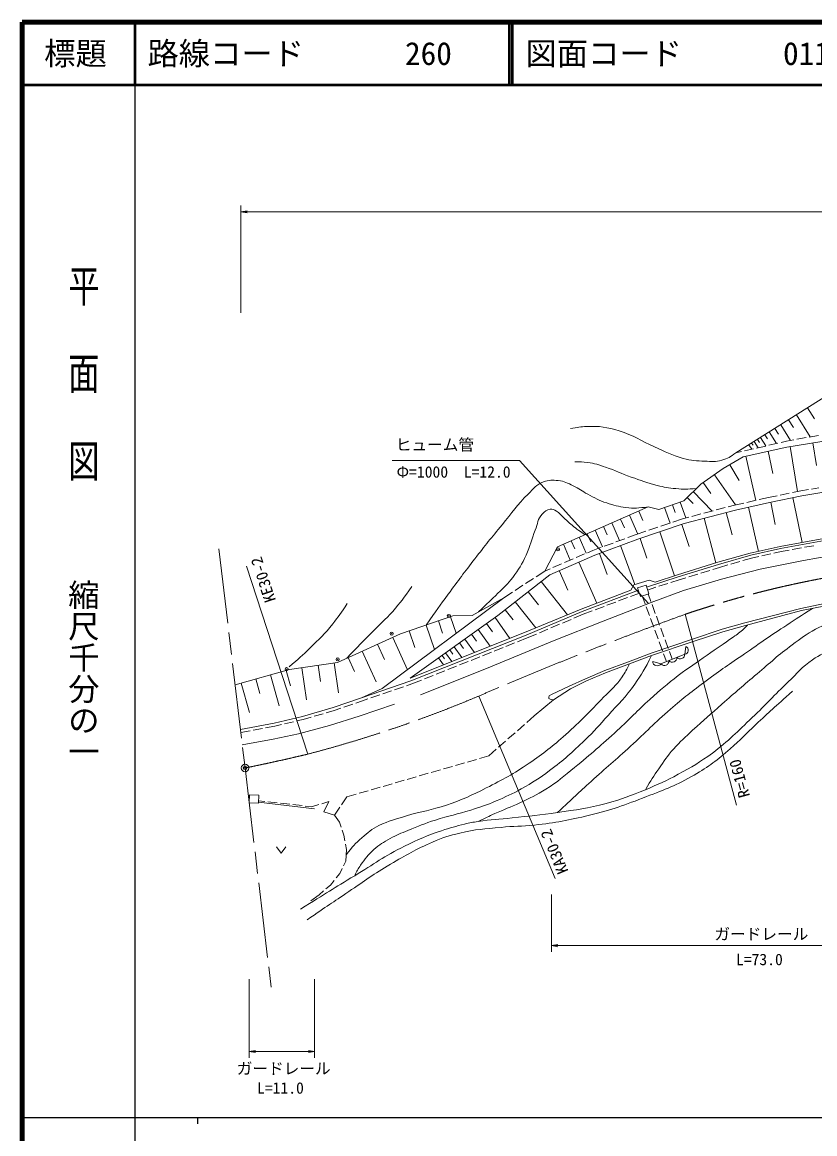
# Model space of a CAD drawing. Units: millimetres at full size, sheet at 1:1000; details may follow other scales. Extents: x 40000 to 680000, y 20000 to 380000.
# Drawn here: x 40000 to 166587, y 202409 to 380000 of the extents above; entities that cross this region are included whole.
import ezdxf
from ezdxf.enums import TextEntityAlignment as Align

# ---------------------------------------------------------------- set-up
doc = ezdxf.new("R2010")
doc.units = ezdxf.units.MM
doc.header["$LTSCALE"] = 1000
doc.header["$PDMODE"] = 32
doc.header["$PDSIZE"] = 500
doc.linetypes.add('CHAIN', pattern=[18.5, 12, -1.5, 3.5, -1.5])
for name, color, linetype, lineweight in [('M-BGD', 7, 'Continuous', 13), ('M-BMK', 2, 'CHAIN', 13), ('M-BMK-ROW', 30, 'Continuous', 13), ('M-BMK-SRVR', 3, 'Continuous', 13), ('M-STR-HTXT', 7, 'Continuous', 13), ('M-TTL', 2, 'Continuous', 140), ('M-TTL-BAND', 7, 'Continuous', 25), ('M-TTL-LINE', 7, 'Continuous', 50)]:
    doc.layers.add(name, color=color, linetype=linetype, lineweight=lineweight)
doc.layers.add('M-OTRS', color=6, linetype='Continuous')
doc.layers.add('M-TTL-TXT', color=7, linetype='Continuous')
doc.styles.add('@ＭＳ ゴシック', font='')
doc.styles.add('ＭＳ ゴシック', font='')
doc.styles.get('@ＭＳ ゴシック').set_extended_font_data('@MS Gothic')
doc.styles.get('ＭＳ ゴシック').set_extended_font_data('MS Gothic')

# ---------------------------------------------------------------- blocks, each defined once
blk = doc.blocks.new('open_arrow')
at = {"color": 0, "linetype": 'Continuous', "lineweight": -2}
blk.add_lwpolyline([(7.5, 1.25), (0, 0), (7.5, -1.25)], dxfattribs=at)

msp = doc.modelspace()

# ---------------------------------------------------------------- linework, layer by layer
at = {"layer": 'M-BGD'}
for p, q in [((154004, 311190), (170761, 321761)), ((165415, 318388), (166524, 316629)), ((162399, 316486), (163191, 315229)), ((163655, 317278), (165875, 313759)), ((159300, 314531), (160462, 312687)), ((160221, 315112), (160803, 314190)), ((161143, 315693), (162728, 313181)), ((156495, 312761), (156722, 312401)), ((156918, 313028), (157558, 312014)), ((157425, 313348), (157745, 312841)), ((157932, 313668), (158795, 312301)), ((158616, 314099), (159047, 313416)), ((159252, 312407), (160713, 312746)), ((161200, 312859), (162065, 313059)), ((162065, 313059), (163225, 313272)), ((163717, 313363), (165192, 313634)), ((165684, 313724), (167159, 313995)), ((166259, 312788), (166839, 309187)), ((154004, 311190), (154868, 311390)), ((155356, 311503), (156817, 311842)), ((156072, 312495), (156526, 311775)), ((157304, 311955), (158765, 312294)), ((159120, 311455), (159901, 307922)), ((162658, 312207), (163820, 305006)), ((153011, 309303), (154507, 306776)), ((155588, 310674), (157150, 303609)), ((150552, 307700), (153908, 302879)), ((148775, 306462), (150012, 304685)), ((166069, 305411), (167257, 305615)), ((146210, 304070), (147150, 303106)), ((147175, 305010), (150198, 301907)), ((157690, 303730), (159181, 304066)), ((159181, 304066), (160559, 304345)), ((161049, 304445), (162520, 304743)), ((163010, 304842), (164388, 305122)), ((163108, 304046), (164565, 296860)), ((164388, 305122), (165576, 305326)), ((142608, 302488), (143465, 299983)), ((143861, 302917), (144289, 301664)), ((145113, 303346), (145985, 300797)), ((148890, 301563), (150341, 301945)), ((150824, 302072), (152275, 302454)), ((152758, 302582), (153760, 302846)), ((153760, 302846), (155251, 303181)), ((155739, 303291), (157202, 303621)), ((156017, 302534), (157610, 295460)), ((159555, 303326), (160275, 299773)), ((135575, 300615), (136194, 299206)), ((136984, 301234), (138302, 298234)), ((138484, 301893), (139143, 300393)), ((143892, 300127), (145471, 300662)), ((145471, 300662), (146473, 300926)), ((146956, 301053), (148407, 301435)), ((148903, 300739), (150773, 293643)), ((152451, 301674), (153386, 298126)), ((131512, 298829), (132678, 296176)), ((132839, 299413), (133422, 298086)), ((134165, 299996), (135404, 297177)), ((138051, 298149), (139629, 298684)), ((140103, 298844), (141524, 299325)), ((141822, 298582), (144197, 291566)), ((141997, 299486), (143418, 299967)), ((145330, 299769), (146517, 296261)), ((126430, 296596), (127541, 294067)), ((127695, 297152), (128250, 295887)), ((128960, 297708), (130081, 295156)), ((130236, 298269), (130796, 296993)), ((132956, 296278), (134364, 296795)), ((134834, 296968), (136242, 297485)), ((136711, 297657), (138051, 298149)), ((138678, 297517), (139743, 294374)), ((128451, 294457), (129830, 295048)), ((130290, 295245), (131147, 295613)), ((131147, 295613), (132487, 296106)), ((132191, 295145), (133429, 291776)), ((135560, 296382), (137849, 290152)), ((158124, 294754), (159587, 295084)), ((160075, 295194), (161226, 295453)), ((161226, 295453), (162499, 295677)), ((162991, 295764), (164469, 296024)), ((164961, 296110), (166438, 296370)), ((124775, 292880), (126154, 293472)), ((126613, 293669), (127992, 294260)), ((128887, 293746), (131776, 287175)), ((151362, 292894), (152724, 293290)), ((153204, 293430), (154644, 293849)), ((155124, 293988), (156485, 294384)), ((156485, 294384), (157636, 294644)), ((122078, 291416), (123458, 292315)), ((123458, 292315), (124316, 292683)), ((125787, 292383), (127150, 289282)), ((144944, 290933), (146001, 291256)), ((146479, 291402), (147914, 291841)), ((148392, 291987), (149827, 292425)), ((150305, 292571), (151362, 292894)), ((118726, 289234), (119983, 290052)), ((120402, 290325), (121659, 291144)), ((122906, 290652), (127089, 285324)), ((139887, 289284), (141227, 289721)), ((141702, 289876), (143128, 290341)), ((143604, 290496), (144944, 290933)), ((116927, 288062), (118307, 288961)), ((120827, 289020), (122459, 286940)), ((135264, 287541), (136668, 288069)), ((137136, 288244), (138586, 288789)), ((139028, 288339), (139489, 287089)), ((140428, 287435), (139966, 288685)), ((117139, 286125), (118402, 284517)), ((118747, 287387), (122012, 283228)), ((129601, 285413), (131051, 285958)), ((131519, 286134), (132923, 286662)), ((133391, 286838), (134796, 287365)), ((139662, 286620), (140181, 285212)), ((141120, 285558), (140601, 286966)), ((106465, 284349), (107131, 282393)), ((108422, 285015), (109321, 282374)), ((115516, 284883), (117895, 281559)), ((126279, 284009), (127661, 284593)), ((128121, 284788), (129601, 285413)), ((140354, 284743), (140873, 283336)), ((141812, 283682), (141293, 285089)), ((101817, 282767), (102733, 280075)), ((104509, 283684), (105841, 279771)), ((112847, 282974), (114757, 280305)), ((114181, 283929), (115136, 282594)), ((122595, 282450), (123977, 283035)), ((124437, 283229), (125819, 283814)), ((141046, 282867), (141566, 281460)), ((142504, 281806), (141985, 283213)), ((96729, 280611), (97841, 278165)), ((99175, 281724), (101530, 276547)), ((109844, 280825), (110460, 279965)), ((110704, 281441), (112237, 279298)), ((111776, 282207), (112542, 281136)), ((117257, 280274), (118650, 280830)), ((119115, 281015), (120655, 281630)), ((120655, 281630), (122135, 282255)), ((141739, 280990), (142258, 279583)), ((143196, 279929), (142677, 281336)), ((94282, 279498), (96508, 274605)), ((107049, 278825), (107446, 278271)), ((107604, 279222), (108592, 277841)), ((108294, 279716), (108788, 279025)), ((108984, 280210), (110215, 278490)), ((113542, 278792), (114935, 279347)), ((115399, 279533), (116793, 280089)), ((142431, 279114), (142892, 277864)), ((143830, 278210), (143369, 279460)), ((87249, 277253), (87625, 274675)), ((89827, 277630), (90528, 272832)), ((92075, 278495), (93079, 276288)), ((106495, 278429), (107288, 277320)), ((107969, 276568), (109362, 277124)), ((109827, 277309), (111220, 277865)), ((111684, 278050), (113077, 278606)), ((79648, 275732), (81051, 270765)), ((82131, 276433), (82833, 273950)), ((84670, 276877), (85423, 271719)), ((104254, 275086), (105647, 275642)), ((106111, 275827), (107505, 276383)), ((74965, 274409), (76287, 269726)), ((77306, 275071), (77968, 272729)), ((99476, 273334), (100895, 273821)), ((101368, 273983), (102249, 274286)), ((102249, 274286), (103789, 274900)), ((94339, 271571), (95220, 271873)), ((95693, 272036), (97111, 272523)), ((97584, 272685), (99003, 273172)), ((88554, 269663), (89824, 270024)), ((89824, 270024), (90899, 270393)), ((91372, 270555), (92791, 271041)), ((93264, 271203), (94339, 271571)), ((81887, 267891), (83345, 268245)), ((83831, 268362), (84879, 268616)), ((84879, 268616), (86149, 268978)), ((86630, 269115), (88073, 269526)), ((120589, 268124), (121776, 269168)), ((74940, 266526), (76417, 266798)), ((76909, 266888), (78384, 267159)), ((78876, 267249), (80353, 267520)), ((80353, 267520), (81401, 267774)), ((117585, 265483), (118712, 266473)), ((119087, 266804), (120214, 267794)), ((116083, 264162), (117210, 265153)), ((114520, 262788), (115708, 263832)), ((107264, 260691), (108705, 261108)), ((109185, 261247), (110626, 261663)), ((111107, 261802), (112548, 262218)), ((113028, 262357), (114520, 262788)), ((101500, 259025), (102941, 259442)), ((103421, 259581), (104862, 259997)), ((105343, 260136), (106784, 260552)), ((95736, 257359), (97177, 257776)), ((97657, 257915), (99098, 258331)), ((99579, 258470), (101020, 258886)), ((91000, 254984), (91842, 256234)), ((91842, 256234), (93334, 256665)), ((93815, 256804), (95256, 257220)), ((77740, 255394), (86701, 254333)), ((77748, 255628), (78754, 255513)), ((79251, 255456), (80741, 255286)), ((81238, 255229), (82728, 255059)), ((83225, 255002), (84715, 254832)), ((85212, 254775), (86218, 254660)), ((86218, 254660), (87365, 254995)), ((87844, 255135), (88991, 255470)), ((88991, 255470), (88196, 253850)), ((89879, 253321), (90721, 254570)), ((88196, 253850), (89879, 253321)), ((89879, 253321), (90685, 252220)), ((90685, 252220), (90957, 251395)), ((91114, 250920), (91386, 250094)), ((91386, 250094), (91542, 249195)), ((91628, 248702), (91783, 247804)), ((80611, 248256), (81361, 247256)), ((81361, 247256), (82111, 248256)), ((91783, 247804), (91713, 245958)), ((91713, 245958), (91336, 245211)), ((90732, 244018), (90130, 243277)), ((91110, 244765), (90732, 244018)), ((89213, 242149), (88514, 241542)), ((89815, 242889), (89213, 242149)), ((87437, 240606), (86105, 239625)), ((88136, 241214), (87437, 240606))]:
    msp.add_line(p, q, dxfattribs=at)
for points in [[(155172, 310582), (162147, 312124), (173013, 313877), (179994, 314670), (196573, 315301), (203654, 315125), (212206, 314564), (227379, 312615), (232111, 310337), (236021, 309632)], [(123458, 292315), (125514, 296194), (139979, 302550), (141662, 302165), (145657, 303532), (148391, 306196), (151967, 308684), (155172, 310582)], [(124251, 291708), (131447, 294871), (138317, 297395), (145701, 299895), (153950, 302068), (159348, 303284), (164536, 304335), (167387, 304826), (173626, 305807), (180426, 306672)], [(139732, 289760), (144793, 291410), (151220, 293373), (156360, 294869), (161128, 295944), (168122, 297174), (174448, 298150), (180805, 298827), (189918, 299411), (196484, 299622), (203308, 299482), (211463, 299108), (216908, 298617), (224246, 297682), (246534, 293757)], [(124251, 291708), (115991, 285223), (101984, 275201), (120207, 282483), (129282, 286229), (137211, 289236), (137710, 290108), (140140, 290872), (141090, 290560), (144668, 291718), (151092, 293743), (156264, 295166), (161062, 296215), (168062, 297503)], [(103605, 272543), (113887, 276656), (124940, 281213), (132791, 284321), (140456, 287312), (145644, 289181), (151696, 291027), (157865, 292616), (164805, 294019), (171956, 295304), (179924, 296285), (185159, 296776), (193384, 297197), (199717, 297290), (207499, 296986), (214252, 296519), (222664, 295537), (227548, 294860), (234605, 293504), (255613, 289579), (269961, 286821), (276971, 285700)], [(74003, 274138), (82663, 276583), (90339, 277705), (100434, 282297), (108776, 285136), (111845, 285237), (116927, 288062), (97508, 273539), (94176, 272044)], [(74850, 267018), (80249, 268009), (84751, 269100), (89674, 270502), (94176, 272044), (102075, 274755), (120465, 282092), (129415, 285878), (138411, 289257)], [(121776, 269168), (124868, 271745), (127578, 273475), (130149, 274783), (133187, 276068), (137019, 277517), (140524, 278802), (147184, 281046), (151904, 282588), (155503, 283593), (164492, 285992), (168277, 286771), (173636, 287659), (181675, 288656), (186130, 289061), (190539, 289232)], [(124868, 271745), (124312, 271836), (124132, 271952), (124095, 272178), (124178, 272362), (124538, 272575), (127367, 273918), (129994, 275102), (133058, 276421), (136828, 277823), (140432, 279184), (147037, 281448), (151794, 283016), (155429, 284034), (164382, 286329), (168131, 287149)], [(140707, 277879), (142026, 277485), (145817, 279053), (145973, 280247)], [(75145, 264538), (80097, 265440), (84139, 266328), (89070, 267613), (93837, 269132), (99445, 271048)]]:
    msp.add_lwpolyline(points, dxfattribs=at)
for points in [[(138731, 288265), (140074, 288698), (139632, 290069), (138289, 289635)], [(76245, 255292), (77735, 255241), (77779, 256519), (76289, 256571)]]:
    msp.add_lwpolyline(points, close=True, dxfattribs=at)
for centre, radius, start, end in [((145102, 278993), 718, 220.12011, 4.82951), ((145783, 279665), 613, 273.16728, 71.96991), ((141431, 277897), 724, 181.35741, 325.3269), ((142575, 277947), 718, 220.12011, 4.82951), ((143838, 278470), 718, 220.12011, 4.82951)]:
    msp.add_arc(centre, radius, start, end, dxfattribs=at)
for points, knots in [([(127552, 315073), (128716, 315320), (129141, 315350), (130170, 315406), (132211, 315517), (133400, 315297), (135357, 314705), (137656, 314008), (138760, 313132), (140966, 312181), (142751, 311411), (143698, 310816), (145569, 310288), (146879, 309919), (147668, 309924), (149028, 309867), (150087, 309823), (150718, 309740), (151738, 310031), (152694, 310304), (153096, 310566), (154004, 311190)], [0, 0, 0, 0, 1, 1, 1, 2, 2, 2, 3, 3, 3, 4, 4, 4, 5, 5, 5, 6, 6, 6, 7, 7, 7, 7]), ([(128246, 309749), (129177, 309778), (129494, 309763), (130286, 309671), (131449, 309535), (132073, 309275), (133184, 308907), (134801, 308372), (135645, 307903), (137250, 307334), (138859, 306764), (139751, 306398), (141410, 305994), (142567, 305712), (143229, 305584), (144416, 305480), (145683, 305369), (146170, 305405), (147673, 305495)], [0, 0, 0, 0, 1, 1, 1, 2, 2, 2, 3, 3, 3, 4, 4, 4, 5, 5, 5, 6, 6, 6, 6]), ([(104511, 283684), (106209, 286081), (106650, 286698), (108048, 288609), (109684, 290846), (110604, 292097), (112301, 294288), (113963, 296434), (114912, 297622), (116647, 299709), (118258, 301646), (119003, 302883), (120830, 304616), (121712, 305452), (122113, 306157), (123261, 306556), (124135, 306860), (124701, 306866), (125621, 306766), (126599, 306660), (127113, 306367), (128004, 305948), (128952, 305503), (129389, 305078), (130318, 304593), (131476, 303988), (132116, 303604), (133355, 303191), (134521, 302803), (135196, 302611), (136417, 302467), (137799, 302303), (138378, 302382), (139979, 302550)], [0, 0, 0, 0, 1, 1, 1, 2, 2, 2, 3, 3, 3, 4, 4, 4, 5, 5, 5, 6, 6, 6, 7, 7, 7, 8, 8, 8, 9, 9, 9, 10, 10, 10, 11, 11, 11, 11]), ([(112889, 285817), (114400, 287217), (114815, 287590), (115991, 288786), (116930, 289740), (117543, 290205), (118344, 291278), (119315, 292579), (119788, 293376), (120478, 294846), (121187, 296358), (121312, 297317), (121942, 298865), (122353, 299874), (122300, 300642), (123064, 301420), (123466, 301829), (123739, 302145), (124310, 302199), (124734, 302238), (124985, 302099), (125354, 301887), (125813, 301623), (125960, 301325), (126351, 300968), (126927, 300442), (127235, 300131), (127831, 299628), (128235, 299288), (128460, 299094), (128890, 298787), (129276, 298512), (129416, 298424), (129907, 298124)], [0, 0, 0, 0, 1, 1, 1, 2, 2, 2, 3, 3, 3, 4, 4, 4, 5, 5, 5, 6, 6, 6, 7, 7, 7, 8, 8, 8, 9, 9, 9, 10, 10, 10, 11, 11, 11, 11]), ([(91825, 278381), (93792, 280405), (94287, 280917), (95873, 282534), (97157, 283842), (97957, 284500), (99168, 285875), (100458, 287340), (100862, 287915), (102229, 289824)], [0, 0, 0, 0, 1, 1, 1, 2, 2, 2, 3, 3, 3, 3]), ([(82624, 276995), (84238, 278392), (84685, 278791), (85942, 280010), (87430, 281453), (88294, 282246), (89587, 283866), (90567, 285093), (90900, 285562), (91924, 287137)], [0, 0, 0, 0, 1, 1, 1, 2, 2, 2, 3, 3, 3, 3]), ([(84442, 238283), (88617, 240909), (89694, 241590), (93100, 243646), (96190, 245511), (97813, 246761), (101057, 248343), (103312, 249443), (104600, 250035), (106980, 250832), (108398, 251306), (109208, 251531), (110661, 251883), (111501, 252087), (111979, 252175), (112834, 252304), (114930, 252620), (116125, 252632), (118232, 252865), (121069, 253178), (122665, 253313), (125488, 253741), (128544, 254204), (130282, 254386), (133269, 255178), (135781, 255843), (137138, 256404), (139544, 257386), (141630, 258239), (142783, 258768), (144766, 259840), (146979, 261036), (148218, 261737), (150234, 263240), (152909, 265233), (154182, 266635), (156614, 268918), (158908, 271072), (160042, 272434), (162327, 274597), (163820, 276009), (164510, 276996), (166218, 278137), (167465, 278970), (168232, 279373), (169653, 279855), (171227, 280388), (172173, 280507), (173824, 280696), (176466, 280997), (177972, 280799), (180624, 280976), (183699, 281182), (185427, 281303), (188476, 281747), (191208, 282145), (192720, 282487), (195416, 283079), (197891, 283623), (199373, 283703), (201691, 284727), (202892, 285257), (203367, 285475), (204675, 286275)], [0, 0, 0, 0, 1, 1, 1, 2, 2, 2, 3, 3, 3, 4, 4, 4, 5, 5, 5, 6, 6, 6, 7, 7, 7, 8, 8, 8, 9, 9, 9, 10, 10, 10, 11, 11, 11, 12, 12, 12, 13, 13, 13, 14, 14, 14, 15, 15, 15, 16, 16, 16, 17, 17, 17, 18, 18, 18, 19, 19, 19, 20, 20, 20, 21, 21, 21, 21]), ([(125488, 253741), (128085, 256158), (128752, 256775), (130865, 258696), (133311, 260921), (134730, 262113), (137174, 264340), (139673, 266617), (140957, 268021), (143519, 270228), (145681, 272092), (146949, 273072), (149232, 274785), (151575, 276543), (152958, 277430), (155366, 279097), (157992, 280914), (159464, 281931), (162131, 283688), (163724, 284738), (164234, 285073), (166227, 286349)], [0, 0, 0, 0, 1, 1, 1, 2, 2, 2, 3, 3, 3, 4, 4, 4, 5, 5, 5, 6, 6, 6, 7, 7, 7, 7]), ([(139544, 257386), (140514, 259000), (140786, 259454), (141664, 260725), (142538, 261991), (143000, 262731), (144024, 263880), (145136, 265127), (145862, 265731), (147085, 266871), (148877, 268541), (149917, 269438), (151759, 271054), (153934, 272961), (155154, 274027), (157367, 275891), (159539, 277720), (160684, 278840), (162975, 280518), (164393, 281556), (165158, 282203), (166714, 283018), (167629, 283497), (168162, 283766), (169168, 283999), (170618, 284337), (171488, 284212), (172977, 284163), (174679, 284108), (175622, 283897), (177323, 283813), (179867, 283686), (181299, 283564), (183843, 283696), (186230, 283819), (187563, 284015), (189918, 284420), (191620, 284713), (192598, 284852), (194218, 285448), (195426, 285893), (195879, 286102), (197218, 286812)], [0, 0, 0, 0, 1, 1, 1, 2, 2, 2, 3, 3, 3, 4, 4, 4, 5, 5, 5, 6, 6, 6, 7, 7, 7, 8, 8, 8, 9, 9, 9, 10, 10, 10, 11, 11, 11, 12, 12, 12, 13, 13, 13, 14, 14, 14, 14]), ([(112834, 252304), (114095, 252925), (114433, 253084), (115468, 253561), (117021, 254276), (117939, 254567), (119488, 255291), (121148, 256066), (122087, 256501), (123647, 257464), (125559, 258644), (126483, 259529), (128227, 260946), (130964, 263169), (132443, 264484), (135051, 266858), (137127, 268748), (138163, 269945), (140262, 271812), (141990, 273348), (142958, 274216), (144795, 275621), (146553, 276965), (147608, 277623), (149422, 278892), (151034, 280020), (151965, 280611), (153558, 281766), (154232, 282255), (154642, 282496), (155240, 283075), (155477, 283304), (155566, 283385), (155827, 283679)], [0, 0, 0, 0, 1, 1, 1, 2, 2, 2, 3, 3, 3, 4, 4, 4, 5, 5, 5, 6, 6, 6, 7, 7, 7, 8, 8, 8, 9, 9, 9, 10, 10, 10, 11, 11, 11, 11]), ([(91752, 246983), (92803, 248304), (93153, 248764), (94242, 249710), (95231, 250568), (95807, 251060), (96976, 251650), (98600, 252469), (99630, 252660), (101369, 253192), (103847, 253949), (105317, 254094), (107772, 254921), (110325, 255781), (111697, 256445), (114105, 257655), (116863, 259042), (118402, 259863), (120951, 261604), (123352, 263244), (124655, 264241), (126817, 266184), (129288, 268407), (130559, 269777), (132869, 272167), (134055, 273393), (134874, 273968), (135813, 275391), (136339, 276188), (136540, 276512), (137019, 277517)], [0, 0, 0, 0, 1, 1, 1, 2, 2, 2, 3, 3, 3, 4, 4, 4, 5, 5, 5, 6, 6, 6, 7, 7, 7, 8, 8, 8, 9, 9, 9, 10, 10, 10, 10]), ([(93100, 243646), (93492, 244437), (93642, 244683), (94050, 245310), (94747, 246381), (95235, 246930), (96169, 247803), (97068, 248643), (97704, 248965), (98771, 249579), (99825, 250186), (100482, 250405), (101606, 250872), (103296, 251573), (104245, 251967), (105983, 252538), (108169, 253257), (109465, 253421), (111654, 254127), (113248, 254642), (114147, 254924), (115689, 255576), (117296, 256255), (118181, 256680), (119708, 257524), (121551, 258541), (122559, 259172), (124242, 260437), (126569, 262187), (127798, 263278), (129881, 265313), (131393, 266790), (132177, 267682), (133581, 269262), (135279, 271174), (136380, 272136), (137834, 274239), (139011, 275941), (139400, 276627), (140524, 278802)], [0, 0, 0, 0, 1, 1, 1, 2, 2, 2, 3, 3, 3, 4, 4, 4, 5, 5, 5, 6, 6, 6, 7, 7, 7, 8, 8, 8, 9, 9, 9, 10, 10, 10, 11, 11, 11, 12, 12, 12, 13, 13, 13, 13]), ([(85520, 236609), (88727, 238801), (89545, 239361), (92145, 241096), (94735, 242825), (96112, 243913), (98805, 245477), (101373, 246969), (102810, 247835), (105534, 249018), (107175, 249730), (108147, 250017), (109881, 250455), (112400, 251091), (113888, 251080), (116471, 251366), (118544, 251596), (119729, 251459), (121799, 251717), (125263, 252149), (127205, 252464), (130597, 253294), (134234, 254184), (136217, 254924), (139710, 256273), (142751, 257448), (144478, 258106), (147316, 259709), (149749, 261082), (150963, 262116), (153100, 263915), (154767, 265318), (155541, 266280), (157131, 267770), (159394, 269892), (160151, 270549), (163020, 273098)], [0, 0, 0, 0, 1, 1, 1, 2, 2, 2, 3, 3, 3, 4, 4, 4, 5, 5, 5, 6, 6, 6, 7, 7, 7, 8, 8, 8, 9, 9, 9, 10, 10, 10, 11, 11, 11, 12, 12, 12, 12])]:
    msp.add_open_spline(points, degree=3, knots=knots, dxfattribs=at)
at = {"layer": 'M-BMK'}
for p, q in [((71415, 295888), (75584, 260849)), ((75584, 260849), (79753, 225809))]:
    msp.add_line(p, q, dxfattribs=at)
for centre, radius, start, end in [((197286, 133889), 160000, 87.12974, 108.72862), ((350358, -278677), 600000, 109.92218, 113.31245), ((35102, 456583), 200000, 284.63133, 292.89515), ((15828, 554837), 300000, 281.48941, 283.45297)]:
    msp.add_arc(centre, radius, start, end, dxfattribs=at)
at = {"layer": 'M-BMK-ROW'}
for centre in [(125569, 295780), (108137, 285140), (99018, 282325), (90369, 278199), (82227, 276631)]:
    msp.add_circle(centre, 250, dxfattribs=at)
for p in [(125569, 295780), (108137, 285140), (99018, 282325), (90369, 278199), (82227, 276631)]:
    msp.add_point(p, dxfattribs=at)
at = {"layer": 'M-BMK-SRVR'}
msp.add_circle((75584, 260849), 600, dxfattribs=at)
msp.add_point((75584, 260849), dxfattribs=at)
at = {"layer": 'M-OTRS'}
msp.add_point((75584, 260849), dxfattribs=at)
at = {"layer": 'M-STR-HTXT'}
for p, q in [((74940, 333570), (74940, 350718)), ((74940, 349718), (365410, 349718)), ((99082, 309967), (119407, 309967)), ((119407, 309967), (140005, 287136)), ((85622, 263069), (75800, 293114)), ((145912, 285417), (154105, 254887)), ((112911, 272339), (125103, 243176)), ((124538, 240625), (124538, 231463)), ((124538, 232463), (190539, 232463)), ((76245, 227133), (76245, 214539)), ((86701, 227133), (86701, 214539)), ((76245, 215539), (86701, 215539))]:
    msp.add_line(p, q, dxfattribs=at)
at = {"layer": 'M-TTL'}
for p, q in [((40000, 380000), (40000, 20000)), ((680000, 380000), (40000, 380000))]:
    msp.add_line(p, q, dxfattribs=at)
at = {"layer": 'M-TTL-BAND'}
for p, q in [((58000, 370000), (58000, 20000)), ((40000, 205000), (579000, 205000)), ((68000, 205000), (68000, 204000))]:
    msp.add_line(p, q, dxfattribs=at)
at = {"layer": 'M-TTL-LINE'}
for p, q in [((58000, 380000), (58000, 370000)), ((117750, 380000), (117750, 370000)), ((118250, 380000), (118250, 370000)), ((40000, 370000), (680000, 370000))]:
    msp.add_line(p, q, dxfattribs=at)

# ---------------------------------------------------------------- block references
at = {"layer": 'M-STR-HTXT', "xscale": 133, "yscale": 133}
for p in [(74940, 349718), (124538, 232463), (76245, 215539)]:
    msp.add_blockref('open_arrow', p, dxfattribs=at)
at = {"layer": 'M-STR-HTXT', "xscale": 133, "yscale": 133, "rotation": 180}
msp.add_blockref('open_arrow', (86701, 215539), dxfattribs=at)

# ---------------------------------------------------------------- texts
at = {"layer": 'M-STR-HTXT', "style": 'ＭＳ ゴシック'}
for s, p in [('ヒューム管', (105920, 311034)), ('L=73.0', (157741, 228795)), ('L=11.0', (81240, 208264))]:
    msp.add_text(s, height=1833, dxfattribs=at).set_placement(p, align=Align.BOTTOM_CENTER)
msp.add_text('Φ=1000\u3000L=12.0', height=1833, dxfattribs=at).set_placement((99788, 306685), align=Align.BOTTOM_LEFT)
for s, rotation, p in [('KE30-2', 108.344, (78480, 290925)), ('R=160', 105.022, (154563, 259162)), ('KA30-2', 112.688, (124987, 247473))]:
    msp.add_text(s, height=1833, rotation=rotation, dxfattribs=at).set_placement(p, align=Align.MIDDLE_CENTER)
for p in [(158056, 234316), (81766, 212838)]:
    msp.add_text('ガードレール', height=1833, dxfattribs=at).set_placement(p, align=Align.MIDDLE_CENTER)
at = {"layer": 'M-TTL-BAND', "style": '@ＭＳ ゴシック', "width": 1.4}
msp.add_text('平  面  図', height=3666, rotation=270, dxfattribs=at).set_placement((49777, 306475), align=Align.MIDDLE_RIGHT)
at = {"layer": 'M-TTL-BAND', "style": '@ＭＳ ゴシック'}
msp.add_text('縮尺千分の一', height=3666, rotation=270, dxfattribs=at).set_placement((49777, 261030), align=Align.MIDDLE_RIGHT)
at = {"layer": 'M-TTL-TXT', "style": 'ＭＳ ゴシック'}
msp.add_text('標題', height=3666, dxfattribs=at).set_placement((48500, 375000), align=Align.MIDDLE_CENTER)
for s, p in [('路線コード', (60000, 375000)), ('260', (101142, 375000)), ('図面コード', (120380, 375000)), ('011-00', (161521, 375000))]:
    msp.add_text(s, height=3666, dxfattribs=at).set_placement(p, align=Align.MIDDLE_LEFT)

doc.saveas('drawing.dxf')
